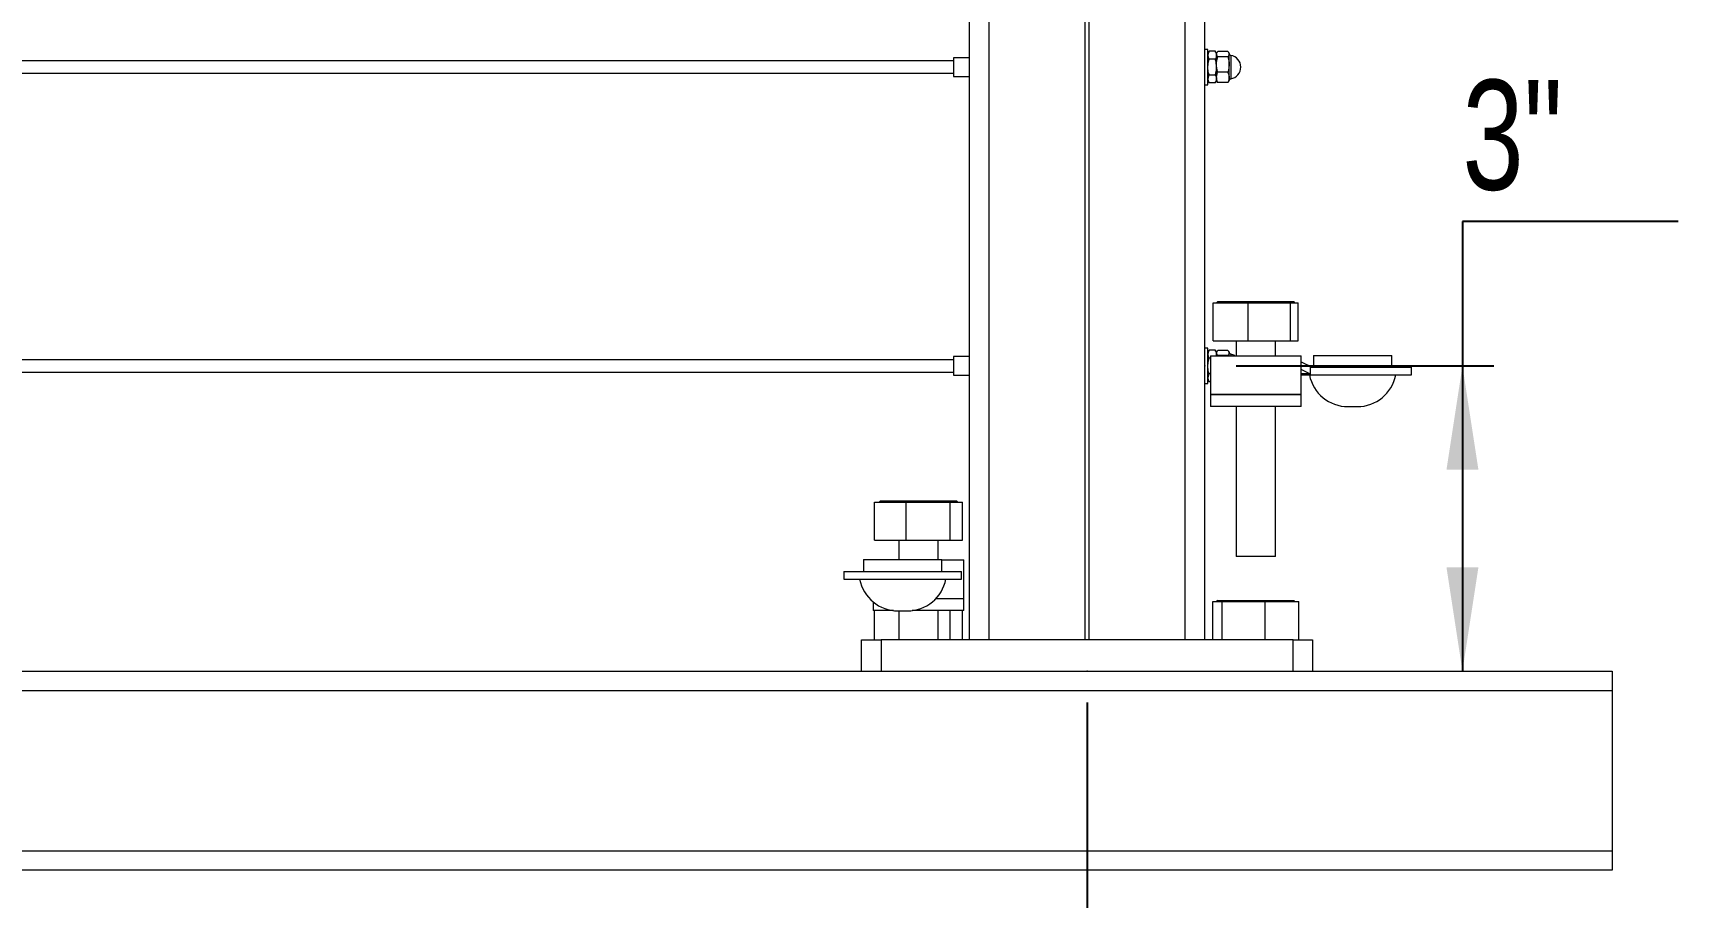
# Model space of a CAD drawing. Header units: inches. Extents: x 0.03 to 2.74, y 0.01 to 1.91.
# Drawn here: x 1.1754 to 1.3474, y 0.8833 to 0.9737 of the extents above; entities that cross this region are included whole.
import ezdxf

# ---------------------------------------------------------------- set-up
doc = ezdxf.new("R2010")
doc.units = ezdxf.units.IN
doc.header["$MEASUREMENT"] = 0
doc.header["$PDSIZE"] = -1
doc.layers.add('SLD-0_0', color=7, linetype='Continuous')
doc.styles.add('SLDTEXTSTYLE0', font='TXT', dxfattribs={"width": 0.75})
doc.dimstyles.new('SLDDIMSTYLE2', dxfattribs={"dimtxt": 0.01148293963254593, "dimasz": 0.01083333333333333, "dimexe": 0, "dimexo": 0.0625, "dimgap": 0.002870734908136483, "dimtad": 1, "dimdec": 1, "dimlfac": 8, "dimrnd": 1e-09, "dimzin": 4, "dimdsep": 46, "dimtxsty": 'SLDTEXTSTYLE0', "dimsah": 1, "dimcen": 0.09, "dimadec": 0, "dimazin": 1, "dimtfac": 1, "dimtdec": 1, "dimtofl": 0, "dimtmove": 0, "dimatfit": 3, "dimfxl": 1, "dimfrac": 2, "dimtolj": 1, "dimtzin": 12, "dimarcsym": 0})
doc.dimstyles.new('SLDDIMSTYLE4', dxfattribs={"dimtxt": 0.01148293963254593, "dimasz": 0.01083333333333333, "dimexe": 0, "dimexo": 0.0625, "dimgap": 0.002870734908136483, "dimtad": 0, "dimtih": 1, "dimtoh": 1, "dimdec": 3, "dimlfac": 8, "dimrnd": 1e-09, "dimzin": 12, "dimdsep": 46, "dimtxsty": 'SLDTEXTSTYLE0', "dimsah": 1, "dimcen": 0.09, "dimadec": 0, "dimazin": 3, "dimtfac": 1, "dimtdec": 3, "dimtofl": 0, "dimtmove": 0, "dimatfit": 3, "dimfxl": 1, "dimfrac": 2, "dimtolj": 1, "dimtzin": 12, "dimarcsym": 0})

# ---------------------------------------------------------------- blocks, each defined once
blk = doc.blocks.new('_D')
at = {"layer": 'SLD-0_0', "color": 7}
for p, q in [((0.6606085294715078, 0.9036886504832545), (0.6606085294715078, 0.8303618788297114)), ((1.285608529471508, 0.9036886504832545), (1.285608529471508, 0.8303618788297114)), ((0.6606085294715078, 0.8336427187247245), (1.285608529471508, 0.8336427187247245))]:
    blk.add_line(p, q, dxfattribs=at)
for points in [[(0.6606085294715078, 0.8336427187247245), (0.6714418628048412, 0.8319760520580578), (0.6714418628048412, 0.8353093853913912)], [(1.285608529471508, 0.8336427187247245), (1.274775196138175, 0.8353093853913912), (1.274775196138175, 0.8319760520580578)]]:
    blk.add_solid(points, dxfattribs=at)
at = {"layer": 'SLD-0_0', "color": 7, "char_height": 0.01148293963254593, "attachment_point": 1, "style": 'SLDTEXTSTYLE0'}
for s, insert in [('5.0', (0.9563227050494508, 0.8666741718272122, 4.101049868753674e-05)), ("'", (0.9868641363988964, 0.8666741718272122, 4.101049868753674e-05)), ("MAINTAIN 5' MAX SPACING", (0.8729358338972576, 0.8484450051898785, 4.101049868753674e-05))]:
    blk.add_mtext(s, dxfattribs=dict(at, insert=insert))
blk = doc.blocks.new('_D_2')
at = {"layer": 'SLD-0_0', "color": 7}
for p, q in [((1.3474079642976, 0.9539777748502068), (1.32485674592231, 0.9539777748502068)), ((1.32485674592231, 0.9539777748502068), (1.32485674592231, 0.9388705320449025)), ((1.30119251897282, 0.9388705320449025), (1.328137585817323, 0.9388705320449025)), ((1.32485674592231, 0.9388705320449025), (1.32485674592231, 0.9069694903782686))]:
    blk.add_line(p, q, dxfattribs=at)
for points in [[(1.32485674592231, 0.9388705320449025), (1.323190079255643, 0.9280371987115691), (1.326523412588977, 0.9280371987115691)], [(1.32485674592231, 0.9069694903782686), (1.326523412588977, 0.9178028237116019), (1.323190079255643, 0.9178028237116019)]]:
    blk.add_solid(points, dxfattribs=at)
at = {"layer": 'SLD-0_0', "color": 7, "insert": (1.32485674592231, 0.968780061315361, 4.101049868766404e-05), "char_height": 0.01148293963254593, "attachment_point": 1, "style": 'SLDTEXTSTYLE0'}
blk.add_mtext('3"', dxfattribs=at)

msp = doc.modelspace()

# ---------------------------------------------------------------- linework, layer by layer
at = {"color": 7, "linetype": 'Continuous', "lineweight": 15}
for p, q in [((1.273305379865208, 0.9102503302732504), (1.273305379865208, 1.337333663606584)), ((1.275355904799591, 0.9102503302732502), (1.275355904799591, 1.337333663606584)), ((1.285403476978069, 0.9102503302732502), (1.285403476978069, 1.337333663606584)), ((1.285813581964946, 0.9102503302732502), (1.285813581964946, 1.337333663606584)), ((1.295861154143423, 0.9102503302732504), (1.295861154143424, 1.337333663606584)), ((1.297911679077806, 0.9102503302732502), (1.297911679077807, 1.337333663606584)), ((1.271636058737264, 0.9707715737115683), (0.6745478041440871, 0.9707715737115683)), ((1.273305379865208, 0.9710970945449023), (1.271636058737264, 0.9710970945449023)), ((1.271636058737264, 0.9710970945449023), (1.271636058737264, 0.9691439695449023)), ((1.298239763067306, 0.9719660044858469), (1.297911679077805, 0.9719660044858469)), ((1.298239763067306, 0.9701205320449019), (1.298239763067306, 0.9719660044858469)), ((1.298368007676241, 0.971778025677439), (1.298239763067308, 0.9715558994989703)), ((1.298363122792213, 0.9717690303434025), (1.298367964917361, 0.9717778775596462)), ((1.299013792188383, 0.9717778775596464), (1.298367964917361, 0.9717778775596462)), ((1.299013792188384, 0.9709356360230479), (1.298367964917361, 0.9709356360230476)), ((1.299141994038437, 0.9715558994989699), (1.299013749429503, 0.9717780256774393)), ((1.299018634313531, 0.9717690303434025), (1.299013792188383, 0.9717778775596464)), ((1.299190477916675, 0.971639876039429), (1.299141994038435, 0.9715558994989699)), ((1.299141994038434, 0.9714770326422626), (1.299141994038435, 0.9715558994989699)), ((1.299141994038434, 0.9703924088784448), (1.299141994038434, 0.9714770326422626)), ((1.299141994038436, 0.9713567567913454), (1.299141994038437, 0.9714770326422626)), ((1.299141994038436, 0.9701069632656751), (1.299141994038436, 0.9713567567913454)), ((1.299141994038435, 0.9690359082810838), (1.299141994038434, 0.9703924088784448)), ((1.300326128146386, 0.9717479482856874), (1.299270195888488, 0.9717479482856874)), ((1.300326128146386, 0.971206116998838), (1.299270195888487, 0.9712061169988376)), ((1.30045432999644, 0.9715558994989691), (1.300405746421328, 0.971640048719476)), ((1.300454329996439, 0.9714770326422626), (1.30045432999644, 0.9715558994989691)), ((1.30045432999644, 0.9703924088784454), (1.300454329996439, 0.9714770326422626)), ((1.300454329996439, 0.9690359082810835), (1.30045432999644, 0.9703924088784454)), ((0.6745478041440871, 0.9694694903782349), (1.271636058737264, 0.9694694903782349)), ((1.271636058737264, 0.9691439695449023), (1.273305379865208, 0.9691439695449023)), ((1.298239763067306, 0.9682750596039572), (1.298239763067306, 0.9701205320449019)), ((1.298239763067308, 0.9686851645908338), (1.29836800767624, 0.9684630384123667)), ((1.299013792188384, 0.9692782905083044), (1.298367964917361, 0.969278290508304)), ((1.299013749429505, 0.968463038412367), (1.299141994038437, 0.9686851645908335)), ((1.299141994038437, 0.9688707385192316), (1.299141994038436, 0.9701069632656751)), ((1.299141994038435, 0.9686851645908334), (1.299141994038435, 0.9690359082810838)), ((1.299141994038437, 0.9686851645908335), (1.299141994038437, 0.9688707385192316)), ((1.299141994038435, 0.9686851645908334), (1.299190477916675, 0.9686011880503739)), ((1.300326128146386, 0.9695787007580516), (1.299270195888487, 0.9695787007580516)), ((1.300405746421328, 0.9686010153703266), (1.30045432999644, 0.9686851645908335)), ((1.30045432999644, 0.9686851645908335), (1.300454329996439, 0.9690359082810835)), ((1.297911679077805, 0.9682750596039572), (1.298239763067306, 0.9682750596039572)), ((1.299013792188384, 0.9684631865301601), (1.298367964917361, 0.9684631865301595)), ((1.300326128146386, 0.9684931158041151), (1.299270195888487, 0.9684931158041156)), ((1.298804311336091, 0.9415003302732501), (1.298804311336091, 0.9454783486459535)), ((1.298804311336091, 0.9454783486459535), (1.300628461045218, 0.9454783486459537)), ((1.2992650255345, 0.9456013801420162), (1.299141994038437, 0.9454783486459535)), ((1.2992650255345, 0.9456013801420162), (1.307165254422045, 0.9456013801420163)), ((1.300628461045218, 0.9454783486459537), (1.302452610754344, 0.9454783486459537)), ((1.302452610754344, 0.9415003302732501), (1.302452610754344, 0.9454783486459537)), ((1.302452610754344, 0.9454783486459537), (1.3046719770399, 0.9454783486459537)), ((1.3046719770399, 0.9454783486459537), (1.306891343325456, 0.9454783486459535)), ((1.306891343325456, 0.9415003302732503), (1.306891343325456, 0.9454783486459535)), ((1.306891343325456, 0.9454783486459535), (1.307286559901886, 0.9454783486459537)), ((1.307165254422045, 0.9456013801420163), (1.307221062279907, 0.9456013801420163)), ((1.307344093775969, 0.9454783486459535), (1.307221062279907, 0.9456013801420163)), ((1.307286559901886, 0.9454783486459537), (1.307681776478315, 0.9454783486459537)), ((1.307681776478315, 0.9415003302732501), (1.307681776478315, 0.9454783486459537)), ((1.298804311336091, 0.9415003302732501), (1.302452610754344, 0.9415003302732501)), ((1.30119251897282, 0.9415003302732501), (1.30119251897282, 0.9399378302732492)), ((1.302452610754344, 0.9415003302732501), (1.306891343325456, 0.9415003302732503)), ((1.305293568841586, 0.9399378302732492), (1.305293568841586, 0.9415003302732501)), ((1.306891343325456, 0.9415003302732503), (1.307681776478315, 0.9415003302732501)), ((1.271636058737264, 0.9395215737115683), (0.6745478041440871, 0.9395215737115683)), ((1.273305379865208, 0.9398470945449022), (1.271636058737264, 0.9398470945449022)), ((1.271636058737264, 0.9398470945449022), (1.271636058737264, 0.9378939695449022)), ((1.298239763067306, 0.9407160044858469), (1.297911679077805, 0.9407160044858469)), ((1.298239763067306, 0.9388705320449019), (1.298239763067306, 0.9407160044858469)), ((1.298368007676241, 0.940528025677439), (1.298239763067308, 0.9403058994989703)), ((1.298363122792213, 0.9405190303434025), (1.298367964917361, 0.9405278775596462)), ((1.299013792188383, 0.9405278775596463), (1.298367964917361, 0.9405278775596462)), ((1.298507559415819, 0.9396856360230478), (1.298367964917361, 0.9396856360230476)), ((1.298507559415819, 0.9399378302732492), (1.298507559415819, 0.9358753302732491)), ((1.298507559415819, 0.9399378302732492), (1.307978528398588, 0.9399378302732492)), ((1.299141994038437, 0.9403058994989699), (1.299013749429503, 0.9405280256774393)), ((1.299018634313531, 0.9405190303434025), (1.299013792188383, 0.9405278775596463)), ((1.299190477916675, 0.940389876039429), (1.299141994038435, 0.9403058994989699)), ((1.299141994038434, 0.9402270326422626), (1.299141994038435, 0.9403058994989699)), ((1.299141994038435, 0.9399378302732492), (1.299141994038434, 0.9402270326422626)), ((1.299141994038436, 0.9401067567913453), (1.299141994038437, 0.9402270326422628)), ((1.299141994038437, 0.9399378302732492), (1.299141994038436, 0.9401067567913453)), ((1.300326128146386, 0.9404979482856874), (1.299270195888488, 0.9404979482856874)), ((1.300326128146386, 0.939956116998838), (1.299270195888487, 0.9399561169988376)), ((1.30045432999644, 0.9403058994989691), (1.300405746421328, 0.940390048719476)), ((1.300454329996439, 0.9402270326422626), (1.30045432999644, 0.9403058994989691)), ((1.30045432999644, 0.9399378302732492), (1.300454329996439, 0.9402270326422626)), ((1.307978528398588, 0.9358753302732491), (1.307978528398588, 0.9399378302732492)), ((1.30926867950123, 0.9399763801420155), (1.30926867950123, 0.9387460651813857)), ((1.30926867950123, 0.9399763801420155), (1.317470779238762, 0.9399763801420155)), ((1.317470779238762, 0.9387460651813857), (1.317470779238762, 0.9399763801420155)), ((0.6745478041440871, 0.9382194903782349), (1.271636058737264, 0.9382194903782349)), ((1.271636058737264, 0.9378939695449022), (1.273305379865208, 0.9378939695449022)), ((1.298239763067306, 0.9370250596039571), (1.298239763067306, 0.9388705320449019)), ((1.298507559415819, 0.9380282905083043), (1.298367964917361, 0.938028290508304)), ((1.307978528398588, 0.9393113802181706), (1.309141801167778, 0.9387460651813857)), ((1.308959453501251, 0.9380144706042447), (1.307978528398588, 0.9384911702444172)), ((1.307978528398588, 0.9379258552076323), (1.319521304173146, 0.9379258552076323)), ((1.308959453501251, 0.9380144706042447), (1.308959453501251, 0.9387460651813857)), ((1.308959453501251, 0.9387460651813857), (1.319521304173146, 0.9387460651813857)), ((1.319521304173146, 0.9379258552076323), (1.319521304173146, 0.9387460651813857)), ((1.297911679077805, 0.9370250596039571), (1.298239763067306, 0.9370250596039571)), ((1.298239763067308, 0.9374351645908338), (1.29836800767624, 0.9372130384123667)), ((1.298507559415819, 0.9372131865301595), (1.298367964917361, 0.9372131865301595)), ((1.298507559415818, 0.9358753302732491), (1.298507559415818, 0.9346450153126191)), ((1.299345280855242, 0.9358753302732491), (1.298507559415818, 0.9358753302732491)), ((1.298507559415819, 0.9358753302732491), (1.307978528398588, 0.9358753302732491)), ((1.299345280855242, 0.9346450153126191), (1.298507559415818, 0.9346450153126191)), ((1.307978528398588, 0.9358753302732491), (1.299345280855242, 0.9358753302732491)), ((1.307978528398588, 0.9346450153126191), (1.299345280855242, 0.9346450153126191)), ((1.30119251897282, 0.9346450153126191), (1.30119251897282, 0.918944555995035)), ((1.305293568841586, 0.918944555995035), (1.305293568841586, 0.9346450153126191)), ((1.307978528398588, 0.9346450153126191), (1.307978528398588, 0.9358753302732491)), ((1.312882584115259, 0.9346159796293507), (1.313856874624733, 0.9346159796293507)), ((1.263385590134687, 0.9206669969399159), (1.263385590134687, 0.9246450153126196)), ((1.263385590134687, 0.9246450153126196), (1.265039741161036, 0.9246450153126193)), ((1.263995996663109, 0.9247680468086823), (1.263872965167046, 0.9246450153126193)), ((1.263995996663109, 0.9247680468086823), (1.271952033408516, 0.9247680468086823)), ((1.265039741161036, 0.9246450153126193), (1.266693892187384, 0.9246450153126193)), ((1.266693892187384, 0.9206669969399159), (1.266693892187384, 0.9246450153126193)), ((1.266693892187384, 0.9246450153126193), (1.268988104637947, 0.9246450153126196)), ((1.268988104637947, 0.9246450153126196), (1.27128231708851, 0.9246450153126196)), ((1.27128231708851, 0.9206669969399162), (1.27128231708851, 0.9246450153126196)), ((1.27128231708851, 0.9246450153126196), (1.271922378512724, 0.9246450153126193)), ((1.271922378512724, 0.9246450153126193), (1.272562439936938, 0.9246450153126193)), ((1.272075064904578, 0.9246450153126193), (1.271952033408516, 0.9247680468086823)), ((1.272562439936938, 0.9206669969399162), (1.272562439936938, 0.9246450153126193)), ((1.263385590134687, 0.9206669969399159), (1.266693892187384, 0.9206669969399159)), ((1.265923490101429, 0.9206669969399162), (1.265923490101429, 0.9186222134753488)), ((1.266693892187384, 0.9206669969399159), (1.27128231708851, 0.9206669969399162)), ((1.270024539970195, 0.9186222134753488), (1.270024539970195, 0.9206669969399162)), ((1.27128231708851, 0.9206669969399162), (1.272562439936938, 0.9206669969399162)), ((1.305293568841586, 0.918944555995035), (1.30119251897282, 0.918944555995035)), ((1.260179049589703, 0.917391898514719), (1.260179049589703, 0.9165716885409656)), ((1.260179049589703, 0.917391898514719), (1.272482199196002, 0.917391898514719)), ((1.262229574524086, 0.9186222134753488), (1.262229574524086, 0.917391898514719)), ((1.262229574524086, 0.9186222134753488), (1.265782827511865, 0.9186222134753488)), ((1.265782827511865, 0.9186222134753488), (1.270431674261619, 0.9186222134753488)), ((1.270431674261619, 0.917391898514719), (1.270431674261619, 0.9186222134753488)), ((1.270431674261619, 0.9185836636065824), (1.272709499527197, 0.9185836636065824)), ((1.272482199196002, 0.9165716885409656), (1.272482199196002, 0.917391898514719)), ((1.272709499527197, 0.9145211636065824), (1.272709499527197, 0.9185836636065824)), ((1.260179049589703, 0.9165716885409656), (1.265508929071372, 0.9165716885409656)), ((1.265508929071372, 0.9165716885409656), (1.272482199196002, 0.9165716885409656)), ((1.263238530544428, 0.9141953949388975), (1.263238530544428, 0.9132908486459524)), ((1.272709499527197, 0.9145211636065824), (1.269774686207368, 0.9145211636065824)), ((1.272709499527197, 0.9132908486459524), (1.272709499527197, 0.9145211636065824)), ((1.298738754039561, 0.910250330273251), (1.298738754039561, 0.9142283486459544)), ((1.298738754039561, 0.9142283486459544), (1.299231948236719, 0.9142283486459544)), ((1.2992650255345, 0.9143513801420171), (1.299141994038437, 0.9142283486459544)), ((1.299231948236719, 0.9142283486459544), (1.299725142433877, 0.9142283486459544)), ((1.2992650255345, 0.9143513801420171), (1.307221062279907, 0.9143513801420171)), ((1.299725142433877, 0.9102503302732508), (1.299725142433877, 0.9142283486459544)), ((1.299725142433877, 0.9142283486459544), (1.301977287367698, 0.9142283486459544)), ((1.301977287367698, 0.9142283486459544), (1.30422943230152, 0.9142283486459544)), ((1.30422943230152, 0.910250330273251), (1.30422943230152, 0.9142283486459544)), ((1.30422943230152, 0.9142283486459544), (1.305988383038183, 0.9142283486459544)), ((1.305988383038183, 0.9142283486459544), (1.307747333774846, 0.9142283486459544)), ((1.30734409377597, 0.9142283486459544), (1.307221062279907, 0.9143513801420171)), ((1.307747333774846, 0.910250330273251), (1.307747333774846, 0.9142283486459544)), ((1.265356333883379, 0.9132908486459524), (1.263238530544428, 0.9132908486459524)), ((1.263385590134687, 0.9102503302732513), (1.263385590134687, 0.9132908486459524)), ((1.265843479138115, 0.913261812962684), (1.266817769647589, 0.913261812962684)), ((1.265923490101429, 0.913261812962684), (1.265923490101429, 0.9102503302732502)), ((1.272709499527197, 0.9132908486459524), (1.267304914902325, 0.9132908486459524)), ((1.270024539970195, 0.9102503302732502), (1.270024539970195, 0.9132908486459524)), ((1.27128231708851, 0.9102503302732513), (1.27128231708851, 0.9132908486459524)), ((1.272562439936938, 0.9102503302732513), (1.272562439936938, 0.9132908486459524)), ((1.262027492726101, 0.9069694903782373), (1.262027492726101, 0.9102503302732504)), ((1.262027492726101, 0.9102503302732504), (1.264078017660484, 0.9102503302732502)), ((1.264078017660484, 0.9102503302732502), (1.264078017660484, 0.9069694903782373)), ((1.307139041282531, 0.9102503302732502), (1.264078017660484, 0.9102503302732502)), ((1.307139041282531, 0.9069694903782373), (1.307139041282531, 0.9102503302732502)), ((1.307139041282531, 0.9102503302732502), (1.309189566216915, 0.9102503302732504)), ((1.309189566216915, 0.9102503302732504), (1.309189566216914, 0.9069694903782373)), ((0.6023107949726365, 0.9069694903782677), (1.340499771350589, 0.9069694903782686)), ((1.340499771350589, 0.9069694903782686), (1.340499771350589, 0.9049189654438873)), ((1.340499771350589, 0.9049189654438873), (0.6023107949726365, 0.9049189654438865)), ((1.340499771350589, 0.9049189654438873), (1.340499771350589, 0.8881866819793204)), ((0.6023107949726365, 0.8881866819793196), (1.340499771350589, 0.8881866819793204)), ((1.340499771350589, 0.8881866819793204), (1.340499771350589, 0.8861361570449354)), ((1.340499771350589, 0.8861361570449354), (0.6023107949726364, 0.8861361570449345))]:
    msp.add_line(p, q, dxfattribs=at)
at = {"color": 8, "linetype": 'Continuous', "lineweight": 15}
for p, q in [((1.300630089276529, 0.9713382280569718), (1.300630089276529, 0.9703511791416027)), ((1.300630089276529, 0.9703511791416027), (1.300630089276529, 0.968902836032831)), ((1.300630089276529, 0.9400882280569718), (1.300630089276529, 0.9399378302732492))]:
    msp.add_line(p, q, dxfattribs=at)
at = {"color": 7, "linetype": 'Continuous', "lineweight": 15, "flags": 128}
msp.add_lwpolyline([(1.301066334403381, 0.9399378302732492), (1.301044400872855, 0.9399501112514244), (1.300630089276529, 0.9400882280569718)], dxfattribs=at)
at = {"color": 7, "linetype": 'Continuous', "lineweight": 15}
for centre, radius, start, end in [((1.300659382489878, 0.9715411773923169), 0.0002050524934383753, 179.9999999999999, 261.7867892983294), ((1.30045432999644, 0.9701205320449016), 0.001230314960630081, 278.2132107017256, 81.786789298273), ((1.300659382489878, 0.9686998866974862), 0.0002050524934380515, 98.2132107016847, 179.9999999999999), ((1.300659382489878, 0.9402911773923169), 0.0002050524934383753, 179.9999999999999, 261.7867892983294), ((1.312882584115259, 0.9387170294981172), 0.004101049868766601, 191.1232377672337, 270.0000000000008), ((1.313856874624733, 0.9387170294981172), 0.004101049868766601, 270.0000000000008, 348.876762232768), ((1.265843479138115, 0.9173628628314503), 0.00410104986876634, 191.1232377672312, 270.0000000000008), ((1.266817769647589, 0.9173628628314503), 0.004101049868766558, 270.0000000000008, 348.876762232771)]:
    msp.add_arc(centre, radius, start, end, dxfattribs=at)
msp.add_ellipse((1.313369729369996, 0.9355882567824354), major_axis=(0.006136378738323291, -0.002118494700728002), ratio=0.203975481581221, start_param=2.440494802070841, end_param=2.709421829920854, dxfattribs=at)
for points, knots in [([(1.298367964917361, 0.9717778775596462), (1.298349639274382, 0.9717438847912888), (1.298312926820746, 0.9716757857928654), (1.298272639666464, 0.9715712716594552), (1.298245030432253, 0.9714647690888444), (1.298241522596655, 0.9713928376039049), (1.298239763067308, 0.971356756791346)], [0, 0, 0, 0, 0.247268613751219, 0.4953625653849726, 0.7468740051198912, 1, 1, 1, 1]), ([(1.298239763067308, 0.971356756791346), (1.298239908041785, 0.9713467815476243), (1.298240528870499, 0.9713040642511405), (1.298250141228797, 0.9712284855785516), (1.298276684419145, 0.9711303084217616), (1.298315698695852, 0.9710324257767907), (1.298350523538531, 0.9709679350244516), (1.298367964917361, 0.9709356360230476)], [0, 0, 0, 0, 0.07000203757782525, 0.2997719030339046, 0.5308036500307528, 0.7650116797103033, 1, 1, 1, 1]), ([(1.298239763067308, 0.9701069632656747), (1.298240255526432, 0.9701445635057077), (1.29824124143936, 0.970219839931564), (1.298253722884672, 0.970396759512427), (1.298288451785157, 0.9706377071038749), (1.29834137227222, 0.9708359956516373), (1.298367964917361, 0.9709356360230476)], [0, 0, 0, 0, 0.134092454392437, 0.2684557516692025, 0.632397627450593, 1, 1, 1, 1]), ([(1.299013792188383, 0.9717778775596464), (1.299032117831362, 0.9717438847912888), (1.299068830284999, 0.9716757857928647), (1.29910911743928, 0.9715712716594554), (1.299136726673492, 0.9714647690888446), (1.29914023450909, 0.9713928376039045), (1.299141994038436, 0.9713567567913454)], [0, 0, 0, 0, 0.2472686137509471, 0.4953625653843531, 0.7468740051193659, 1, 1, 1, 1]), ([(1.299141994038436, 0.9713567567913454), (1.299141849063959, 0.9713467815476239), (1.299141228235246, 0.971304064251141), (1.299131615876948, 0.9712284855785515), (1.299105072686601, 0.9711303084217624), (1.299066058409892, 0.9710324257767907), (1.299031233567214, 0.9709679350244517), (1.299013792188384, 0.9709356360230479)], [0, 0, 0, 0, 0.07000203757692648, 0.2997719030326393, 0.5308036500301966, 0.7650116797105282, 1, 1, 1, 1]), ([(1.299141994038436, 0.9701069632656751), (1.299141501579312, 0.9701445635057077), (1.299140515666384, 0.9702198399315639), (1.299128034221074, 0.9703967595124267), (1.299093305320586, 0.9706377071038744), (1.299040384833524, 0.9708359956516373), (1.299013792188384, 0.9709356360230479)], [0, 0, 0, 0, 0.1340924543914112, 0.2684557516684044, 0.632397627449583, 1, 1, 1, 1]), ([(1.299141994038434, 0.9714770326422626), (1.299142139012911, 0.9714834499215197), (1.299142759841624, 0.9715109308361006), (1.299152372199923, 0.971559552149167), (1.29917891539027, 0.9716227115314705), (1.299217929666979, 0.9716856814482699), (1.299252754509657, 0.9717271696744049), (1.299270195888488, 0.9717479482856874)], [0, 0, 0, 0, 0.07000203757769168, 0.2997719030334177, 0.5308036500301725, 0.7650116797095649, 1, 1, 1, 1]), ([(1.299270195888487, 0.9712061169988376), (1.299251870245508, 0.9712279852452046), (1.299215157791872, 0.971271794730187), (1.29917487063759, 0.9713390308197627), (1.29914726140338, 0.9714075461118485), (1.299143753567781, 0.971453821114156), (1.299141994038434, 0.9714770326422626)], [0, 0, 0, 0, 0.2472686137516596, 0.4953625653851317, 0.7468740051199998, 1, 1, 1, 1]), ([(1.299141994038434, 0.9703924088784448), (1.299142434590054, 0.9704273298360407), (1.29914331649091, 0.9704972349754987), (1.299154987162557, 0.9706689563531978), (1.299189215344181, 0.9709076843925459), (1.299243107895809, 0.9711062912897935), (1.299270195888487, 0.9712061169988376)], [0, 0, 0, 0, 0.1268311099160021, 0.2538918470932613, 0.6249839435598875, 1, 1, 1, 1]), ([(1.299270195888488, 0.9695787007580516), (1.2992524709654, 0.9696421313085916), (1.299220730141923, 0.9697557192715837), (1.299185546008368, 0.9699221694414497), (1.299161005773649, 0.9700771125411006), (1.299145034870812, 0.9702340877090609), (1.299143008962688, 0.9703395667698543), (1.299141994038434, 0.9703924088784448)], [0, 0, 0, 0, 0.2388183243139861, 0.4276628021220482, 0.6169959266432692, 0.8081254925599571, 1, 1, 1, 1]), ([(1.300326128146386, 0.9717479482856874), (1.300344453789365, 0.9717260800393205), (1.300381166243002, 0.9716822705543381), (1.300421453397284, 0.9716150344647618), (1.300449062631494, 0.9715465191726775), (1.300452570467093, 0.9715002441703694), (1.300454329996439, 0.9714770326422626)], [0, 0, 0, 0, 0.2472686137514028, 0.495362565384787, 0.7468740051196305, 1, 1, 1, 1]), ([(1.300454329996439, 0.9714770326422626), (1.300454185021962, 0.9714706153630058), (1.300453564193251, 0.9714431344484252), (1.30044395183495, 0.9713945131353586), (1.300417408644603, 0.9713313537530542), (1.300378394367895, 0.9712683838362558), (1.300343569525216, 0.9712268956101208), (1.300326128146386, 0.971206116998838)], [0, 0, 0, 0, 0.0700020375767495, 0.2997719030330768, 0.5308036500304264, 0.7650116797093003, 1, 1, 1, 1]), ([(1.300326128146386, 0.971206116998838), (1.300352972021523, 0.9711072603086031), (1.300406898610819, 0.97090866736677), (1.300441261273789, 0.9706700115063164), (1.300453004536222, 0.9704972977765329), (1.300453887913896, 0.9704273926148105), (1.30045432999644, 0.9703924088784454)], [0, 0, 0, 0, 0.3714016417523562, 0.7461077693554033, 0.8729407293663737, 1, 1, 1, 1]), ([(1.30045432999644, 0.9703924088784454), (1.3004533489502, 0.9703404695498451), (1.300451383006984, 0.9702363870239303), (1.300435722348806, 0.970080231380176), (1.300411225510832, 0.9699243656987857), (1.300375818157278, 0.9697565316089493), (1.300343852147872, 0.9696421315001474), (1.300326128146386, 0.9695787007580516)], [0, 0, 0, 0, 0.1885974294572519, 0.3779351286957398, 0.5692809734085791, 0.7611818050033095, 1, 1, 1, 1]), ([(1.298367964917361, 0.969278290508304), (1.29835821099574, 0.9693129978395788), (1.298338695736011, 0.9693824388921809), (1.298297250875929, 0.9695530583748913), (1.29825129976654, 0.9697938203510661), (1.29824362407793, 0.9700021630888525), (1.298239763067308, 0.9701069632656747)], [0, 0, 0, 0, 0.1285821625221421, 0.2572620937267196, 0.6263893585297017, 1, 1, 1, 1]), ([(1.298367964917361, 0.969278290508304), (1.298349639274383, 0.969245393008582), (1.298312926820745, 0.9691794882032376), (1.298272639666465, 0.9690783415817349), (1.298245030432253, 0.9689752705917479), (1.298241522596655, 0.968905656785042), (1.298239763067308, 0.9688707385192316)], [0, 0, 0, 0, 0.247268613751414, 0.4953625653857753, 0.7468740051196603, 1, 1, 1, 1]), ([(1.298239763067308, 0.9688707385192316), (1.298239908001498, 0.9688610846830323), (1.298240528984379, 0.9688197219998281), (1.298250161473537, 0.9687464872029444), (1.298278955728788, 0.9686434441300142), (1.298319602971978, 0.9685488691578219), (1.298354745920087, 0.9684866065644973), (1.298367964917361, 0.9684631865301595)], [0, 0, 0, 0, 0.0700031990104193, 0.2999346668216931, 0.531476153726743, 0.8237650572856255, 1, 1, 1, 1]), ([(1.299013792188384, 0.9692782905083044), (1.299023546110004, 0.969312997839579), (1.299043061369734, 0.9693824388921811), (1.299084506229815, 0.9695530583748915), (1.299130457339205, 0.9697938203510665), (1.299138133027815, 0.9700021630888528), (1.299141994038436, 0.9701069632656751)], [0, 0, 0, 0, 0.1285821625217267, 0.2572620937266707, 0.6263893585298164, 1, 1, 1, 1]), ([(1.299013792188384, 0.9692782905083044), (1.299032117831362, 0.9692453930085825), (1.299068830285, 0.9691794882032382), (1.29910911743928, 0.9690783415817349), (1.299136726673491, 0.9689752705917477), (1.29914023450909, 0.968905656785042), (1.299141994038437, 0.9688707385192316)], [0, 0, 0, 0, 0.2472686137508825, 0.4953625653853, 0.7468740051195163, 1, 1, 1, 1]), ([(1.299141994038437, 0.9688707385192316), (1.299141849104246, 0.968861084683032), (1.299141228121365, 0.9688197219998269), (1.299131595632207, 0.9687464872029444), (1.299102801376957, 0.9686434441300142), (1.299062154133766, 0.9685488691578213), (1.299027011185658, 0.9684866065644975), (1.299013792188384, 0.9684631865301601)], [0, 0, 0, 0, 0.07000319901122454, 0.2999346668215855, 0.5314761537272019, 0.8237650572861263, 1, 1, 1, 1]), ([(1.299141994038435, 0.9690359082810838), (1.299142134252294, 0.9690487659805381), (1.299142504454697, 0.9690827137746568), (1.299149101422331, 0.9691801261939634), (1.299172485653217, 0.9693071102363584), (1.299217935783509, 0.9694539408990154), (1.29925275655076, 0.9695370680572095), (1.299270195888487, 0.9695787007580516)], [0, 0, 0, 0, 0.07000701225175864, 0.184837392351472, 0.5307703067274989, 0.7649949803329088, 1, 1, 1, 1]), ([(1.299270195888487, 0.9684931158041156), (1.299251870245509, 0.9685369298838872), (1.299215157791872, 0.9686247042868996), (1.29917487063759, 0.968759415015084), (1.29914726140338, 0.9688966886868116), (1.299143753567781, 0.9689894028719609), (1.299141994038435, 0.9690359082810838)], [0, 0, 0, 0, 0.2472686137510849, 0.4953625653849398, 0.7468740051201274, 1, 1, 1, 1]), ([(1.300326128146386, 0.9695787007580516), (1.300353006037229, 0.9695127848428455), (1.300397970173352, 0.9694025138323212), (1.300436744039361, 0.969243971486005), (1.300452505027269, 0.9691287948180836), (1.300453872753231, 0.9690591808595292), (1.300454329996439, 0.9690359082810835)], [0, 0, 0, 0, 0.3712025121231586, 0.6209862366786518, 0.8732922574420381, 1, 1, 1, 1]), ([(1.300454329996439, 0.9690359082810835), (1.300454185021962, 0.9690230509545031), (1.30045356419325, 0.9689679916249416), (1.30044395183495, 0.9688705764937239), (1.300417408644603, 0.9687440336439624), (1.300378394367895, 0.9686178703974176), (1.300343569525216, 0.9685347467477678), (1.300326128146386, 0.9684931158041151)], [0, 0, 0, 0, 0.07000203757713667, 0.2997719030337175, 0.530803650030076, 0.7650116797094088, 1, 1, 1, 1]), ([(1.299191394584998, 0.9686017172890768), (1.299200396044824, 0.9685863125630758), (1.299221766640607, 0.9685497398094494), (1.299252441510476, 0.9685138744167143), (1.299270195888487, 0.9684931158041156)], [0, 0, 0, 0, 0.4212077154117653, 1, 1, 1, 1]), ([(1.300326128146386, 0.9684931158041151), (1.300344851842957, 0.9685149572376494), (1.300375589133856, 0.9685508126839109), (1.300396398654764, 0.9685874118286585), (1.300404532004681, 0.9686017165141048)], [0, 0, 0, 0, 0.6091524666794009, 0.9999999999999999, 0.9999999999999999, 0.9999999999999999, 0.9999999999999999]), ([(1.298367964917361, 0.9405278775596462), (1.298349639274382, 0.9404938847912888), (1.298312926820745, 0.9404257857928654), (1.298272639666464, 0.9403212716594552), (1.298245030432253, 0.9402147690888446), (1.298241522596655, 0.9401428376039049), (1.298239763067308, 0.940106756791346)], [0, 0, 0, 0, 0.247268613751214, 0.4953625653849694, 0.7468740051198931, 1, 1, 1, 1]), ([(1.298239763067308, 0.940106756791346), (1.298239908041785, 0.9400967815476244), (1.298240528870499, 0.9400540642511405), (1.298250141228797, 0.9399784855785516), (1.298276684419145, 0.9398803084217616), (1.298315698695853, 0.9397824257767907), (1.298350523538531, 0.9397179350244516), (1.298367964917361, 0.9396856360230476)], [0, 0, 0, 0, 0.07000203757783165, 0.2997719030339061, 0.5308036500307527, 0.7650116797103048, 1, 1, 1, 1]), ([(1.298239763067308, 0.9388569632656747), (1.298240255526432, 0.9388945635057077), (1.29824124143936, 0.938969839931564), (1.298253722884672, 0.939146759512427), (1.298288451785157, 0.9393877071038748), (1.29834137227222, 0.9395859956516373), (1.298367964917361, 0.9396856360230476)], [0, 0, 0, 0, 0.1340924543924379, 0.268455751669211, 0.6323976274505906, 1, 1, 1, 1]), ([(1.299013792188383, 0.9405278775596463), (1.299032117831362, 0.9404938847912888), (1.299068830284999, 0.9404257857928647), (1.299109117439281, 0.9403212716594554), (1.299136726673492, 0.9402147690888446), (1.29914023450909, 0.9401428376039045), (1.299141994038436, 0.9401067567913453)], [0, 0, 0, 0, 0.2472686137509471, 0.4953625653843531, 0.7468740051193659, 1, 1, 1, 1]), ([(1.299141994038436, 0.9401067567913453), (1.299141826444452, 0.940096783085432), (1.299141108751519, 0.940054072374352), (1.299135446722688, 0.9399975172155518), (1.299122288178092, 0.9399514696367739), (1.299118390596981, 0.9399378302732492)], [0, 0, 0, 0, 0.1765618633920207, 0.7560963598216854, 1, 1, 1, 1]), ([(1.299141994038434, 0.9402270326422626), (1.299142139012911, 0.9402334499215196), (1.299142759841624, 0.9402609308361006), (1.299152372199923, 0.940309552149167), (1.29917891539027, 0.9403727115314707), (1.299217929666979, 0.9404356814482699), (1.299252754509657, 0.9404771696744049), (1.299270195888488, 0.9404979482856874)], [0, 0, 0, 0, 0.07000203757768741, 0.2997719030334184, 0.5308036500301737, 0.7650116797095644, 1, 1, 1, 1]), ([(1.299270195888487, 0.9399561169988376), (1.299251870245508, 0.9399779852452046), (1.299215157791872, 0.940021794730187), (1.29917487063759, 0.9400890308197627), (1.29914726140338, 0.9401575461118485), (1.299143753567781, 0.940203821114156), (1.299141994038434, 0.9402270326422626)], [0, 0, 0, 0, 0.2472686137516591, 0.4953625653851285, 0.7468740051200004, 1, 1, 1, 1]), ([(1.300326128146386, 0.9404979482856874), (1.300344453789365, 0.9404760800393205), (1.300381166243002, 0.9404322705543381), (1.300421453397284, 0.9403650344647618), (1.300449062631494, 0.9402965191726774), (1.300452570467093, 0.9402502441703694), (1.300454329996439, 0.9402270326422626)], [0, 0, 0, 0, 0.2472686137514028, 0.495362565384787, 0.7468740051196326, 1, 1, 1, 1]), ([(1.300454329996439, 0.9402270326422626), (1.300454185021962, 0.9402206153630058), (1.300453564193251, 0.9401931344484252), (1.30044395183495, 0.9401445131353587), (1.300417408644603, 0.9400813537530541), (1.300378394367895, 0.9400183838362558), (1.300343569525216, 0.9399768956101208), (1.300326128146386, 0.939956116998838)], [0, 0, 0, 0, 0.07000203757674951, 0.2997719030330747, 0.5308036500304242, 0.7650116797092982, 1, 1, 1, 1]), ([(1.298367964917361, 0.938028290508304), (1.29835821099574, 0.9380629978395788), (1.298338695736011, 0.9381324388921809), (1.298297250875929, 0.9383030583748913), (1.29825129976654, 0.9385438203510661), (1.29824362407793, 0.9387521630888525), (1.298239763067308, 0.9388569632656747)], [0, 0, 0, 0, 0.1285821625221421, 0.2572620937267196, 0.626389358529695, 1, 1, 1, 1]), ([(1.298367964917361, 0.938028290508304), (1.298349639274383, 0.937995393008582), (1.298312926820746, 0.9379294882032376), (1.298272639666465, 0.9378283415817347), (1.298245030432253, 0.9377252705917478), (1.298241522596655, 0.937655656785042), (1.298239763067308, 0.9376207385192314)], [0, 0, 0, 0, 0.2472686137514173, 0.4953625653857753, 0.7468740051196603, 1, 1, 1, 1]), ([(1.298239763067308, 0.9376207385192314), (1.298239908001498, 0.9376110846830323), (1.298240528984379, 0.9375697219998281), (1.298250161473538, 0.9374964872029444), (1.298278955728788, 0.9373934441300142), (1.298319602971978, 0.9372988691578219), (1.298354745920087, 0.9372366065644973), (1.298367964917361, 0.9372131865301595)], [0, 0, 0, 0, 0.070003199010416, 0.2999346668216932, 0.5314761537267431, 0.8237650572856255, 1, 1, 1, 1])]:
    msp.add_open_spline(points, degree=3, knots=knots, dxfattribs=at)
at = {"layer": 'SLD-0_0', "color": 7, "lineweight": 15}
for p in [(1.297911679077807, 0.9388705320449025), (1.285608529471508, 0.9069694903782677)]:
    msp.add_point(p, dxfattribs=at)

# ---------------------------------------------------------------- dimensions: what is measured, and where the dimension line sits
at = {"layer": 'SLD-0_0', "color": 7}
dim = msp.add_linear_dim(base=(1.32485674592231, 0.9069694903782686), p1=(1.297911679077807, 0.9388705320449025), p2=(1.340499771350589, 0.9069694903782686), angle=90.0000000000002, dimstyle='SLDDIMSTYLE4', dxfattribs=at)
dim.commit()
dim.dimension.update_dxf_attribs({"geometry": '_D_2', "text_midpoint": (1.32485674592231, 0.9630923581688735)})
dim = msp.add_linear_dim(base=(1.285608529471508, 0.8336427187247243), p1=(0.6606085294715078, 0.9069694903782677), p2=(1.285608529471508, 0.9069694903782677), text="<>'\\PMAINTAIN 5' MAX SPACING", dimstyle='SLDDIMSTYLE2', dxfattribs=at)
dim.commit()
dim.dimension.update_dxf_attribs({"geometry": '_D', "text_midpoint": (0.9731085294715078, 0.8336427187247243)})

doc.saveas('drawing.dxf')
